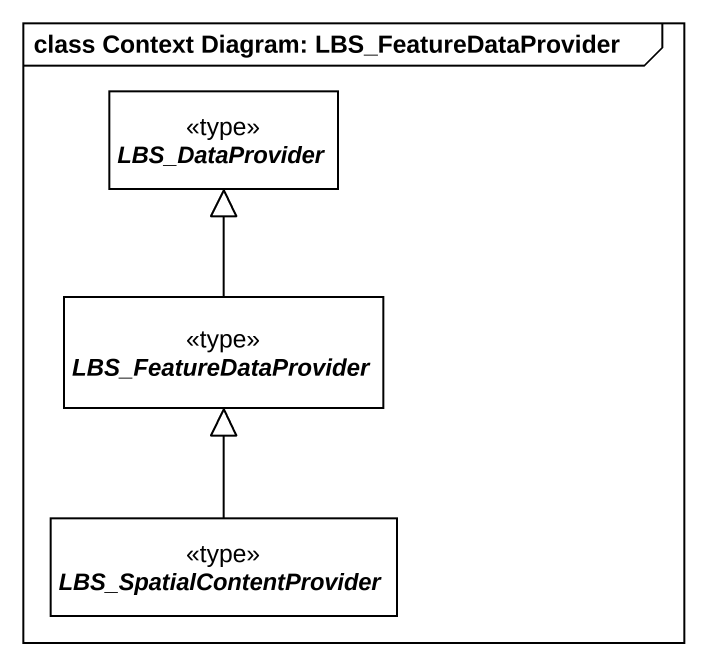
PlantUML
@startuml
mainframe class Context Diagram: LBS_FeatureDataProvider
hide circle
hide empty members
abstract class LBS_DataProvider <<type>>
abstract class LBS_FeatureDataProvider <<type>>
abstract class LBS_SpatialContentProvider <<type>>
LBS_FeatureDataProvider -up-|> LBS_DataProvider
LBS_SpatialContentProvider -up-|> LBS_FeatureDataProvider
@enduml
